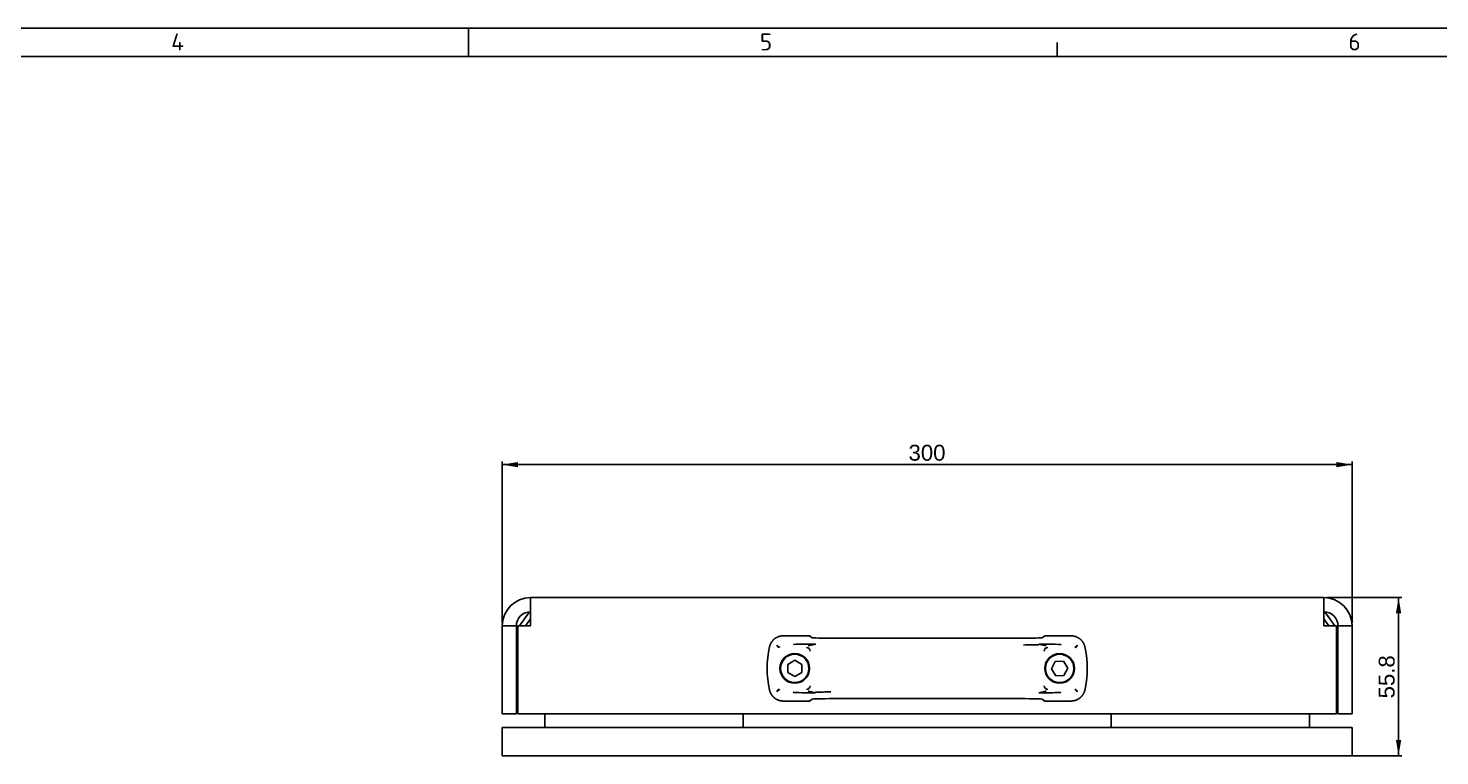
# Model space of a CAD drawing. Header units: millimetres. Extents: x -173 to 841, y -8 to 594.
# Drawn here: x 342.8 to 591.9, y 465.7 to 594 of the extents above; entities that cross this region are included whole.
import ezdxf
from ezdxf.entities.mleader import LeaderData, LeaderLine
from ezdxf.enums import TextEntityAlignment as Align
from ezdxf.math import Vec2, Vec3

# ---------------------------------------------------------------- set-up
doc = ezdxf.new("R2010")
doc.units = ezdxf.units.MM
for name, color, linetype in [('Default', 7, 'Continuous'), ('NLC10000022', 7, 'Continuous'), ('NLC18000034', 7, 'Continuous'), ('NLL00000201', 7, 'Continuous'), ('NLL00000203', 7, 'Continuous'), ('NLL00000204', 7, 'Continuous'), ('TCEI_M6X12_UNI_5', 7, 'Continuous')]:
    doc.layers.add(name, color=color, linetype=linetype)
doc.styles.add('SEACAD_Arial', font='arial.ttf')
doc.dimstyles.new('HYPERTECS', dxfattribs={"dimtxt": 2.8, "dimasz": 2.8, "dimexe": 0.56, "dimexo": 0.56, "dimgap": 0.7, "dimtad": 1, "dimdec": 7, "dimlfac": 2, "dimdsep": 46, "dimtxsty": 'SEACAD_Arial', "dimblk1": '_SE_FILLED', "dimblk2": '_SE_FILLED', "dimsah": 1, "dimcen": 1.4, "dimadec": 7, "dimazin": 0, "dimtfac": 0.5, "dimtdec": 3, "dimtmove": 0, "dimatfit": 3, "dimfxl": 1, "dimarcsym": 0})

# ---------------------------------------------------------------- blocks, each defined once
blk = doc.blocks.new('SE3')
at = {"layer": 'NLC10000022', "color": 7, "linetype": 'Continuous'}
for p, q in [((433.93, 473.1), (433.93, 470.7)), ((468.93, 473.1), (468.93, 470.7)), ((533.93, 473.1), (533.93, 470.7)), ((568.93, 473.1), (568.93, 470.7))]:
    blk.add_line(p, q, dxfattribs=at)
at = {"layer": 'NLC18000034', "color": 7, "linetype": 'Continuous'}
for p, q in [((480.68, 486.85), (476.03, 486.85)), ((481.11, 486.52), (480.68, 486.85)), ((484.91, 486.42), (485.1, 486.42)), ((517.75, 486.42), (485.11, 486.42)), ((517.96, 486.42), (517.76, 486.42)), ((521.75, 486.52), (522.18, 486.85)), ((522.18, 486.85), (526.83, 486.85)), ((475.33, 484.9), (475.34, 484.9)), ((475.34, 484.9), (475.34, 484.8)), ((477.78, 485.33), (477.78, 485.33)), ((481.51, 485.35), (481.71, 485.41)), ((481.71, 485.41), (481.58, 485.27)), ((521.29, 485.27), (521.16, 485.41)), ((521.16, 485.41), (521.35, 485.35)), ((525.09, 485.33), (525.01, 485.33)), ((525.09, 485.33), (525.09, 485.33)), ((527.52, 484.9), (527.53, 484.9)), ((475.34, 477.3), (475.33, 477.3)), ((477.78, 476.86), (477.78, 476.87)), ((477.78, 476.86), (477.85, 476.87)), ((481.71, 476.79), (481.51, 476.85)), ((481.58, 476.93), (481.71, 476.79)), ((525.09, 476.87), (525.09, 476.86)), ((527.52, 477.3), (527.52, 477.4)), ((527.53, 477.3), (527.52, 477.3)), ((476.03, 475.35), (480.68, 475.35)), ((481.11, 475.67), (480.68, 475.35)), ((484.91, 475.77), (485.1, 475.77)), ((517.75, 475.77), (485.11, 475.77)), ((517.76, 475.77), (517.96, 475.77)), ((521.75, 475.67), (522.18, 475.35)), ((526.83, 475.35), (522.18, 475.35))]:
    blk.add_line(p, q, dxfattribs=at)
for centre in [(478.06, 481.1), (524.81, 481.1)]:
    blk.add_circle(centre, 2.62, dxfattribs=at)
for centre, radius, start, end in [((485.11, 486.35), 0.069, 84.9001, 95.0976), ((517.76, 486.35), 0.069, 84.9024, 95.0999), ((490.68, 481.16), 17.49, 167.6716, 192.7178), ((475.35, 485.33), 0.435, 198.1129, 266.7745), ((475.36, 485.22), 0.418, 182.5042, 266.2318), ((473.49, 484.82), 1.84, 359.509, 2.6414), ((482.24, 356.48), 128.93, 90.2383, 91.9515), ((475.75, 506.03), 21.46, 282.5333, 285.5667), ((522.69, 341.71), 143.58, 90.6087, 91.69), ((520.84, 367.71), 117.69, 87.9696, 89.8465), ((526.13, 502.09), 17.41, 254.0799, 257.8198), ((533.27, 484.85), 5.75, 179.5021, 180.4983), ((527.51, 485.33), 0.433, 273.0774, 342.0376), ((475.35, 476.86), 0.433, 93.0774, 162.0376), ((469.59, 477.35), 5.75, 359.5021, 0.4983), ((482.02, 594.48), 117.69, 267.9696, 269.8465), ((476.74, 460.12), 17.39, 74.0784, 77.8215), ((480.17, 620.42), 143.51, 270.6085, 271.6903), ((520.62, 605.72), 128.93, 270.2383, 271.9515), ((527.11, 456.18), 21.45, 102.5325, 105.5672), ((529.37, 477.38), 1.84, 179.509, 182.6414), ((527.5, 476.98), 0.418, 2.5042, 86.2318), ((527.51, 476.86), 0.435, 18.1129, 86.7745), ((485.11, 475.84), 0.069, 264.9025, 275.0998), ((517.76, 475.84), 0.069, 264.9002, 275.0975)]:
    blk.add_arc(centre, radius, start, end, dxfattribs=at)
for centre, major_axis, ratio, start_param, end_param in [((485.11, 486.53), (-4, 0), 0.026186, 0.034907, 1.519683), ((517.75, 486.53), (4, 0), 0.026186, 4.763503, 6.248279), ((480.13, 484.15), (-0.46, -0.46), 0.999695, 2.356347, 3.926839), ((522.73, 484.15), (0.46, -0.46), 0.999695, 2.356347, 3.926839), ((527.53, 484.8), (0, 0.1), 0.018845, 0.017336, 1.575007), ((475.33, 477.4), (0, -0.1), 0.018845, 0.017336, 1.575007), ((480.13, 478.05), (-0.46, 0.46), 0.999695, 2.356347, 3.926839), ((522.73, 478.05), (0.46, 0.46), 0.999695, 2.356347, 3.926839), ((485.11, 475.67), (-4, 0), 0.026186, 4.763503, 6.248279), ((517.75, 475.67), (4, 0), 0.026186, 0.034907, 1.519683)]:
    blk.add_ellipse(centre, major_axis=major_axis, ratio=ratio, start_param=start_param, end_param=end_param, dxfattribs=at)
for points, degree, knots in [([(473.6, 484.89), (473.69, 485.31), (473.92, 485.67), (474.14, 486.03), (474.47, 486.3), (474.8, 486.56), (475.2, 486.71), (475.61, 486.85), (476.03, 486.85)], 2, [0, 0, 0, 0.25, 0.25, 0.5, 0.5, 0.75, 0.75, 1, 1, 1]), ([(526.83, 486.85), (527.25, 486.85), (527.66, 486.7), (528.06, 486.56), (528.39, 486.3), (528.72, 486.03), (528.95, 485.67), (529.17, 485.31), (529.27, 484.89)], 2, [0, 0, 0, 0.25, 0.25, 0.5, 0.5, 0.75, 0.75, 1, 1, 1]), ([(527.92, 485.2), (527.92, 485.16), (527.9, 485.09), (527.86, 485), (527.8, 484.92), (527.71, 484.83), (527.59, 484.81), (527.53, 484.8)], 3, [0, 0, 0, 0, 0.260366, 0.43034, 0.502384, 0.773465, 1, 1, 1, 1]), ([(529.27, 484.89), (529.47, 483.96), (529.58, 483.01), (529.68, 482.06), (529.68, 481.1), (529.68, 480.14), (529.58, 479.19), (529.47, 478.24), (529.27, 477.3)], 2, [0, 0, 0, 0.25, 0.25, 0.5, 0.5, 0.75, 0.75, 1, 1, 1]), ([(476.03, 475.35), (475.61, 475.35), (475.2, 475.49), (474.8, 475.64), (474.47, 475.9), (474.14, 476.16), (473.92, 476.53), (473.69, 476.89), (473.6, 477.3)], 2, [0, 0, 0, 0.25, 0.25, 0.5, 0.5, 0.75, 0.75, 1, 1, 1]), ([(474.94, 477), (474.95, 477.04), (474.96, 477.11), (475, 477.19), (475.06, 477.28), (475.15, 477.37), (475.28, 477.39), (475.33, 477.4)], 3, [0, 0, 0, 0, 0.260366, 0.43034, 0.502384, 0.773465, 1, 1, 1, 1]), ([(529.27, 477.3), (529.17, 476.89), (528.95, 476.53), (528.72, 476.16), (528.39, 475.9), (528.06, 475.64), (527.66, 475.49), (527.25, 475.35), (526.83, 475.35)], 2, [0, 0, 0, 0.25, 0.25, 0.5, 0.5, 0.75, 0.75, 1, 1, 1])]:
    blk.add_open_spline(points, degree=degree, knots=knots, dxfattribs=at)
at = {"layer": 'NLL00000201', "color": 7, "linetype": 'Continuous'}
for p, q in [((431.43, 493.6), (571.43, 493.6)), ((431.43, 493.6), (431.43, 488.6)), ((571.43, 488.6), (571.43, 493.6)), ((426.43, 488.6), (428.93, 488.6)), ((426.43, 473.1), (426.43, 488.6)), ((428.93, 473.1), (428.93, 488.6)), ((431.43, 488.6), (429.18, 488.6)), ((429.18, 488.6), (429.18, 473.1)), ((573.68, 488.6), (571.43, 488.6)), ((573.68, 473.1), (573.68, 488.6)), ((576.43, 488.6), (573.93, 488.6)), ((573.93, 488.6), (573.93, 473.1)), ((576.43, 488.6), (576.43, 473.1)), ((426.43, 473.1), (428.93, 473.1)), ((429.18, 473.1), (573.68, 473.1)), ((576.43, 473.1), (573.93, 473.1))]:
    blk.add_line(p, q, dxfattribs=at)
for centre, radius, start, end in [((431.43, 488.6), 5, 90, 180), ((571.43, 488.6), 5, 0, 90), ((431.43, 488.6), 2.5, 90, 180), ((571.43, 488.6), 2.5, 0, 90)]:
    blk.add_arc(centre, radius, start, end, dxfattribs=at)
at = {"layer": 'NLL00000203', "color": 7, "linetype": 'Continuous'}
for p, q in [((429.49, 488.6), (431.27, 491.09)), ((571.59, 491.09), (573.37, 488.6)), ((431.43, 489.84), (430.55, 488.6)), ((572.32, 488.6), (571.43, 489.84)), ((429.14, 488.1), (429.18, 488.16)), ((429.14, 488.1), (429.14, 481.6)), ((429.18, 488.1), (429.14, 488.1)), ((573.68, 488.16), (573.73, 488.1)), ((573.73, 488.1), (573.68, 488.1)), ((573.73, 481.6), (573.73, 488.1)), ((429.14, 481.6), (429.18, 481.6)), ((429.18, 481.54), (429.14, 481.6)), ((573.68, 481.6), (573.73, 481.6)), ((573.73, 481.6), (573.68, 481.54))]:
    blk.add_line(p, q, dxfattribs=at)
at = {"layer": 'NLL00000204', "color": 7, "linetype": 'Continuous'}
for p, q in [((426.43, 470.7), (427.18, 470.7)), ((426.43, 465.7), (426.43, 470.7)), ((427.18, 470.7), (575.68, 470.7)), ((575.68, 470.7), (576.43, 470.7)), ((576.43, 470.7), (576.43, 465.7)), ((427.18, 465.7), (426.43, 465.7)), ((427.18, 465.7), (575.68, 465.7)), ((576.43, 465.7), (575.68, 465.7))]:
    blk.add_line(p, q, dxfattribs=at)
at = {"layer": 'TCEI_M6X12_UNI_5', "color": 7, "linetype": 'Continuous'}
for p, q in [((476.81, 481.82), (478.06, 482.54)), ((476.81, 480.38), (476.81, 481.82)), ((478.06, 482.54), (479.31, 481.82)), ((479.31, 481.82), (479.31, 480.38)), ((523.36, 481.05), (524.04, 482.32)), ((524.13, 479.82), (523.36, 481.05)), ((524.04, 482.32), (525.48, 482.37)), ((525.48, 482.37), (526.25, 481.15)), ((526.25, 481.15), (525.57, 479.88)), ((478.06, 479.66), (476.81, 480.38)), ((479.31, 480.38), (478.06, 479.66)), ((525.57, 479.88), (524.13, 479.82))]:
    blk.add_line(p, q, dxfattribs=at)
for centre in [(478.06, 481.1), (524.81, 481.1)]:
    blk.add_circle(centre, 2.5, dxfattribs=at)
blk = doc.blocks.new('DMBLK233')
at = {"layer": 'Default', "linetype": 'Continuous'}
for points in [[(585.09, 490.8), (584.62, 493.6), (584.15, 490.8)], [(585.09, 468.5), (584.15, 468.5), (584.62, 465.7)]]:
    blk.add_hatch(color=7, dxfattribs=at).paths.add_polyline_path(points)
at = {"layer": 'Default', "color": 7, "linetype": 'Continuous'}
for p, q in [((571.99, 493.6), (585.18, 493.6)), ((584.62, 493.6), (584.62, 465.7)), ((576.24, 465.7), (585.18, 465.7))]:
    blk.add_line(p, q, dxfattribs=at)
at = {"layer": 'Default', "color": 7, "linetype": 'Continuous', "style": 'SEACAD_Arial'}
blk.add_text('55.8', height=2.8, rotation=90, dxfattribs=at).set_placement((581.12, 475.81), align=Align.TOP_LEFT)
blk = doc.blocks.new('_SE_FILLED')
at = {"color": 0}
blk.add_line((0, 0), (-1, 0), dxfattribs=at)
blk.add_solid([(0, 0), (-1, -0.1665), (-1, 0.1665), (0, 0)], dxfattribs=at)
blk = doc.blocks.new('DMBLK234')
at = {"layer": 'Default', "linetype": 'Continuous'}
for points in [[(429.23, 517.5), (426.43, 517.04), (429.23, 516.57)], [(573.63, 517.5), (573.63, 516.57), (576.43, 517.04)]]:
    blk.add_hatch(color=7, dxfattribs=at).paths.add_polyline_path(points)
at = {"layer": 'Default', "color": 7, "linetype": 'Continuous'}
for p, q in [((426.43, 489.16), (426.43, 517.6)), ((576.43, 517.04), (426.43, 517.04)), ((576.43, 489.16), (576.43, 517.6))]:
    blk.add_line(p, q, dxfattribs=at)
at = {"layer": 'Default', "color": 7, "linetype": 'Continuous', "style": 'SEACAD_Arial'}
blk.add_text('300', height=2.8, dxfattribs=at).set_placement((498.14, 520.54), align=Align.TOP_LEFT)

msp = doc.modelspace()

# ---------------------------------------------------------------- linework, layer by layer
at = {"layer": 'Default', "color": 7, "linetype": 'Continuous'}
for p, q in [((0, 594), (841, 594)), ((420.5, 589), (420.5, 594)), ((524.375, 591.5), (524.375, 589)), ((5, 589), (836, 589))]:
    msp.add_line(p, q, dxfattribs=at)

# ---------------------------------------------------------------- block references
at = {"layer": 'Default'}
msp.add_blockref('SE3', (0, 0), dxfattribs=at)

# ---------------------------------------------------------------- dimensions: what is measured, and where the dimension line sits
at = {"layer": 'Default', "color": 7, "linetype": 'Continuous'}
dim = msp.add_linear_dim(base=(426.4315466086, 517.0360961797), p1=(576.4315466086, 488.5987238826), p2=(426.4315466086, 488.5987238826), text='\\A1;<>', dimstyle='HYPERTECS', dxfattribs=at)
dim.commit()
dim.dimension.update_dxf_attribs({"geometry": 'DMBLK234', "text_midpoint": (501.4315436283, 517.0360961797), "dimtype": 160})
dim = msp.add_linear_dim(base=(584.6192605296, 465.6987238826), p1=(571.4315466086, 493.5987238826), p2=(575.6815466086, 465.6987238826), angle=90, text='\\A1;<>', dimstyle='HYPERTECS', dxfattribs=at)
dim.commit()
dim.dimension.update_dxf_attribs({"geometry": 'DMBLK233', "text_midpoint": (584.6192605296, 479.6487242969), "dimtype": 160})

# ---------------------------------------------------------------- leaders
ml = msp.add_multileader_mtext('Standard', dxfattribs=at)
ml.set_content('{\\pxsm0.9;\\fISOCPEUR|b0||i0||c0|p34;\\W1.;4\\P}', color=256)
ml.set_leader_properties()
ml.build(insert=Vec2(0, 0))
ml.multileader.update_dxf_attribs({"dogleg_length": 0, "arrow_head_size": 3})
ctx = ml.context
ctx.base_point, ctx.char_height, ctx.arrow_head_size, ctx.landing_gap_size = Vec3(366.01668341, 591.58395423), 3, 3, 1.05
ctx.mtext.insert = Vec3(368.01668341, 593.08395423)
ml = msp.add_multileader_mtext('Standard', dxfattribs=at)
ml.set_content('{\\pxsm0.9;\\fISOCPEUR|b0||i0||c0|p34;\\W1.;5\\P}', color=256)
ml.set_leader_properties()
ml.build(insert=Vec2(0, 0))
ml.multileader.update_dxf_attribs({"dogleg_length": 0, "arrow_head_size": 3})
ctx = ml.context
ctx.base_point, ctx.char_height, ctx.arrow_head_size, ctx.landing_gap_size = Vec3(469.89168341, 591.58395423), 3, 3, 1.05
ctx.mtext.insert = Vec3(471.89168341, 593.08395423)
ml = msp.add_multileader_mtext('Standard', dxfattribs=at)
ml.set_content('{\\pxsm0.9;\\fISOCPEUR|b0||i0||c0|p34;\\W1.;6\\P}', color=256)
ml.set_leader_properties()
ml.build(insert=Vec2(0, 0))
ml.multileader.update_dxf_attribs({"dogleg_length": 0, "arrow_head_size": 3})
ctx = ml.context
ctx.base_point, ctx.char_height, ctx.arrow_head_size, ctx.landing_gap_size = Vec3(573.76668341, 591.58395423), 3, 3, 1.05
ctx.mtext.insert = Vec3(575.76668341, 593.08395423)

doc.saveas('drawing.dxf')
